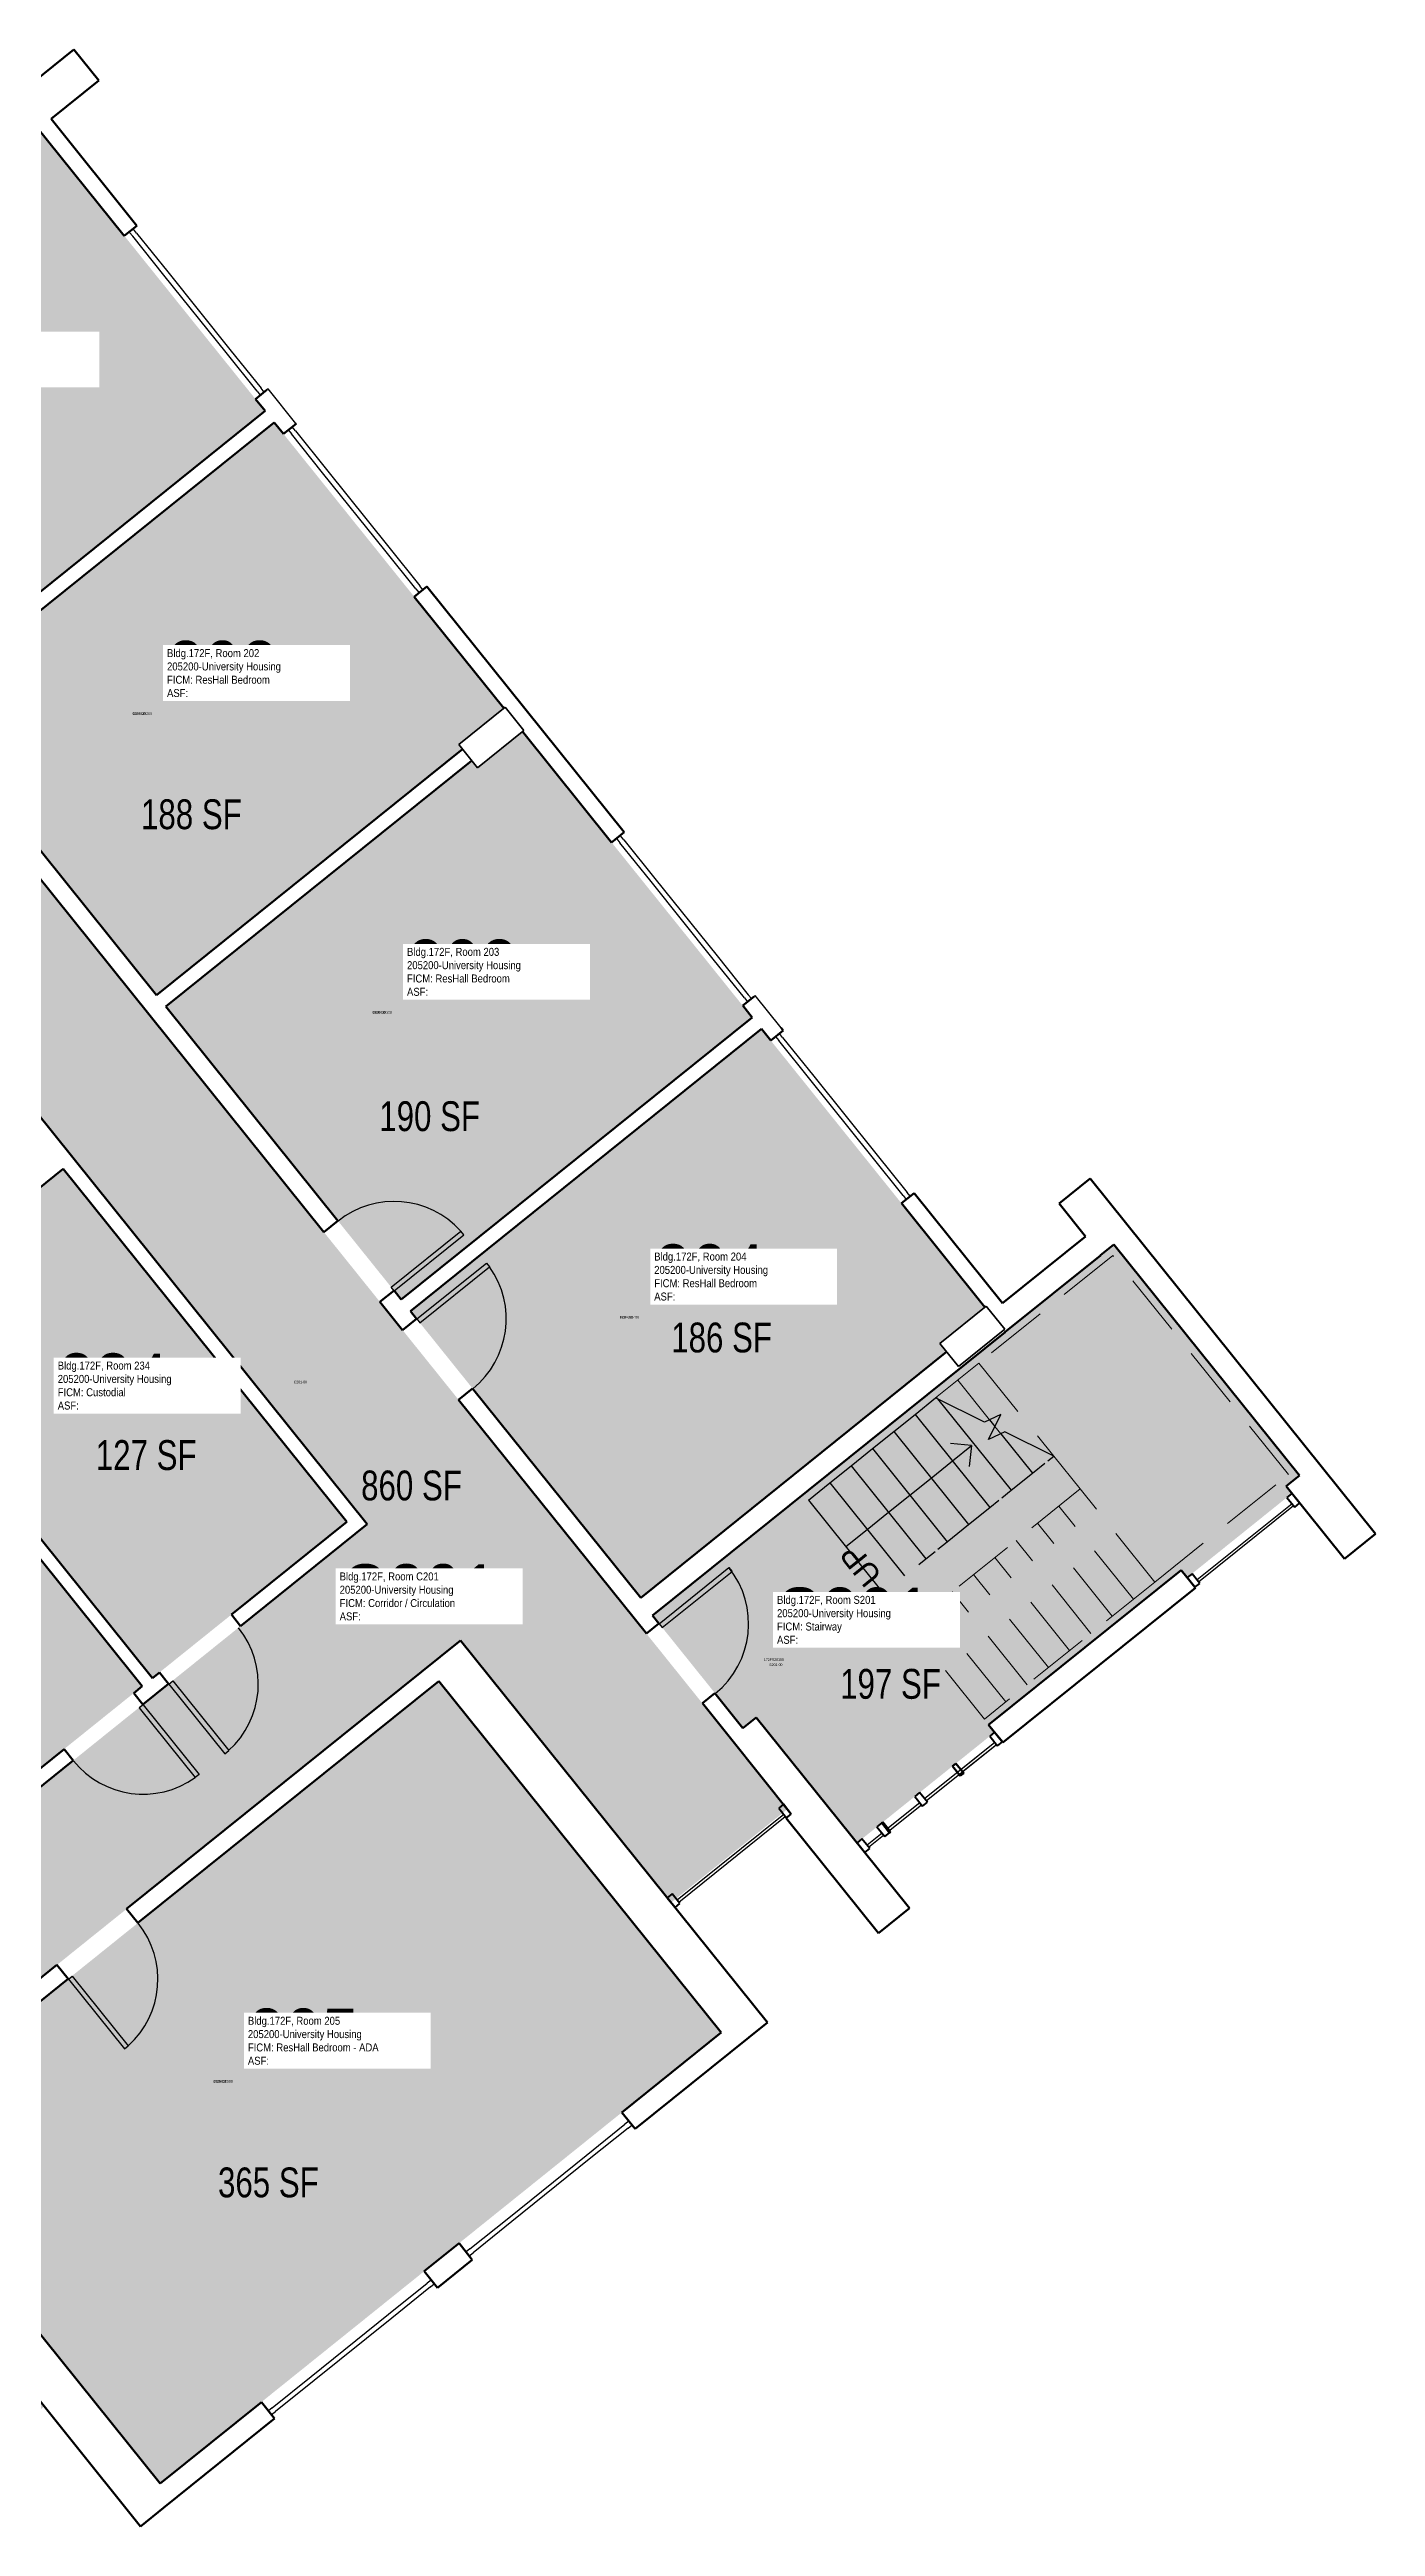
# Model space of a CAD drawing. Header units: inches. Extents: x 69234257 to 69236626, y 27656183 to 27658523.
# Drawn here: x 69236093 to 69236626, y 27656343 to 27657339 of the extents above; entities that cross this region are included whole.
import ezdxf
from ezdxf.enums import TextEntityAlignment as Align

# ---------------------------------------------------------------- set-up
doc = ezdxf.new("R2010")
doc.units = ezdxf.units.IN
doc.header["$LTSCALE"] = 100
doc.header["$MEASUREMENT"] = 0
doc.linetypes.add('DASHED2', pattern=[0.375, 0.25, -0.125])
for name, color, linetype in [('A-COLS', 5, 'CONTINUOUS'), ('A-DOOR', 2, 'CONTINUOUS'), ('A-FLOR', 3, 'CONTINUOUS'), ('A-GLAZ', 1, 'CONTINUOUS'), ('A-IDEN-RNUM', 7, 'CONTINUOUS'), ('A-IDEN-SNUM', 4, 'CONTINUOUS'), ('A-IDEN-VNUM', 4, 'CONTINUOUS'), ('A-WALL', 5, 'CONTINUOUS'), ('AREA-TEXT', 3, 'CONTINUOUS'), ('Rooms-Category-Color', 7, 'CONTINUOUS'), ('Rooms-College-Color', 7, 'CONTINUOUS'), ('Rooms-Department-Color', 7, 'CONTINUOUS'), ('Rooms-Division-Color', 7, 'CONTINUOUS'), ('Rooms-Information', 7, 'CONTINUOUS')]:
    doc.layers.add(name, color=color, linetype=linetype)
doc.styles.add('Arial', font='arial.ttf')
doc.styles.add('CP_AREA', font='arial.ttf', dxfattribs={"height": 15})
doc.styles.add('CP_ROOMSNUMBER', font='arial.ttf', dxfattribs={"height": 1})
doc.styles.add('CP_ROOMVNUMBER', font='arial.ttf', dxfattribs={"width": 0.85, "height": 0.075})

msp = doc.modelspace()

# ---------------------------------------------------------------- hatches: boundary and pattern name
at = {"layer": 'Rooms-Category-Color', "true_color": 0x728ef3}
for points in [[(69236067.06, 27657296.86), (69235943.99, 27657197.98), (69235972.88, 27657162.03), (69235974.76, 27657159.69), (69236038.33, 27657080.56), (69236179.58, 27657194.05), (69236087.15, 27657309.08), (69236068.98, 27657294.48)], [(69236135.96, 27656959.05), (69236259.04, 27657057.93), (69236257.51, 27657059.83), (69236275.68, 27657074.44), (69236183.26, 27657189.47), (69236042.01, 27657075.98)], [(69236375.62, 27656950.05), (69236283.2, 27657065.08), (69236265.03, 27657050.48), (69236262.72, 27657053.35), (69236139.64, 27656954.47), (69236234.38, 27656836.56)], [(69236330.76, 27656716.61), (69236453.83, 27656815.49), (69236451.05, 27656818.95), (69236469.22, 27656833.55), (69236379.3, 27656945.47), (69236238.06, 27656831.98)], [(69236058.78, 27656623.64), (69236130.21, 27656681.03), (69236016.11, 27656823.03), (69235944.68, 27656765.65)], [(69236249.58, 27656683.13), (69236023.75, 27656501.69), (69236137.35, 27656360.3), (69236363.18, 27656541.74)]]:
    msp.add_hatch(color=171, dxfattribs=at).paths.add_polyline_path(points)
at = {"layer": 'Rooms-Category-Color', "true_color": 0xadadad}
for points in [[(69236043.95, 27656353.72), (69236090.67, 27656391.26), (69236005.96, 27656496.7), (69236017.41, 27656505.89), (69236246.84, 27656690.23), (69236258.29, 27656699.43), (69236343, 27656594), (69236387.68, 27656629.9), (69236389.77, 27656631.58), (69236372.31, 27656653.31), (69236366.84, 27656660.13), (69236327.77, 27656708.76), (69236325.1, 27656712.07), (69236325.07, 27656712.12), (69236230.57, 27656829.73), (69236132.15, 27656952.22), (69236034.52, 27657073.73), (69235969.07, 27657155.2), (69235922.29, 27657117.62), (69235925.68, 27657113.4), (69235968.17, 27657060.52), (69235970.15, 27657058.06), (69236102.97, 27656892.74), (69236220.71, 27656746.21), (69236135.93, 27656678.09), (69236053.5, 27656611.86), (69235968.43, 27656543.51), (69235893.63, 27656636.6), (69235850.69, 27656690.04), (69235716.93, 27656856.53), (69235697.36, 27656880.89), (69235657.64, 27656930.31), (69235657.29, 27656930.75), (69235655.65, 27656932.8), (69235641.2, 27656950.77), (69235635.21, 27656958.23), (69235633.18, 27656960.76), (69235511.94, 27657111.65), (69235511.9, 27657111.7), (69235510.26, 27657113.75), (69235502.23, 27657123.75), (69235485.01, 27657145.17), (69235482.74, 27657148), (69235482.7, 27657148.05), (69235430.75, 27657212.7), (69235421.08, 27657224.74), (69235410.36, 27657216.12), (69235383.34, 27657194.41), (69235374.31, 27657187.16), (69235379.16, 27657181.11), (69235447.83, 27657095.66), (69235492.73, 27657039.77), (69235590.36, 27656918.26), (69235673.74, 27656814.48), (69235786.83, 27656673.73), (69235869.39, 27656570.97), (69235982.96, 27656429.63), (69236021.53, 27656381.63)], [(69236134.3, 27656684.32), (69236212.45, 27656747.11), (69236098.35, 27656889.11), (69236020.2, 27656826.32)], [(69236371.9, 27656664.2), (69236377.26, 27656668.51), (69236382.74, 27656661.69), (69236417.81, 27656618.04), (69236473.16, 27656662.51), (69236470.74, 27656665.53), (69236548.2, 27656727.77), (69236550.63, 27656724.75), (69236592.77, 27656758.61), (69236590.43, 27656761.53), (69236595.79, 27656765.84), (69236521.17, 27656858.7), (69236479.86, 27656825.51), (69236479.86, 27656825.5), (69236459.15, 27656808.87), (69236336.13, 27656710.02), (69236335.5, 27656709.51)]]:
    msp.add_hatch(color=253, dxfattribs=at).paths.add_polyline_path(points)
at = {"layer": 'Rooms-College-Color', "true_color": 0xadadad}
for points in [[(69236067.06, 27657296.86), (69235943.99, 27657197.98), (69235972.88, 27657162.03), (69235974.76, 27657159.69), (69236038.33, 27657080.56), (69236179.58, 27657194.05), (69236087.15, 27657309.08), (69236068.98, 27657294.48)], [(69236043.95, 27656353.72), (69236090.67, 27656391.26), (69236005.96, 27656496.7), (69236017.41, 27656505.89), (69236246.84, 27656690.23), (69236258.29, 27656699.43), (69236343, 27656594), (69236387.68, 27656629.9), (69236389.77, 27656631.58), (69236372.31, 27656653.31), (69236366.84, 27656660.13), (69236327.77, 27656708.76), (69236325.1, 27656712.07), (69236325.07, 27656712.12), (69236230.57, 27656829.73), (69236132.15, 27656952.22), (69236034.52, 27657073.73), (69235969.07, 27657155.2), (69235922.29, 27657117.62), (69235925.68, 27657113.4), (69235968.17, 27657060.52), (69235970.15, 27657058.06), (69236102.97, 27656892.74), (69236220.71, 27656746.21), (69236135.93, 27656678.09), (69236053.5, 27656611.86), (69235968.43, 27656543.51), (69235893.63, 27656636.6), (69235850.69, 27656690.04), (69235716.93, 27656856.53), (69235697.36, 27656880.89), (69235657.64, 27656930.31), (69235657.29, 27656930.75), (69235655.65, 27656932.8), (69235641.2, 27656950.77), (69235635.21, 27656958.23), (69235633.18, 27656960.76), (69235511.94, 27657111.65), (69235511.9, 27657111.7), (69235510.26, 27657113.75), (69235502.23, 27657123.75), (69235485.01, 27657145.17), (69235482.74, 27657148), (69235482.7, 27657148.05), (69235430.75, 27657212.7), (69235421.08, 27657224.74), (69235410.36, 27657216.12), (69235383.34, 27657194.41), (69235374.31, 27657187.16), (69235379.16, 27657181.11), (69235447.83, 27657095.66), (69235492.73, 27657039.77), (69235590.36, 27656918.26), (69235673.74, 27656814.48), (69235786.83, 27656673.73), (69235869.39, 27656570.97), (69235982.96, 27656429.63), (69236021.53, 27656381.63)], [(69236135.96, 27656959.05), (69236259.04, 27657057.93), (69236257.51, 27657059.83), (69236275.68, 27657074.44), (69236183.26, 27657189.47), (69236042.01, 27657075.98)], [(69236375.62, 27656950.05), (69236283.2, 27657065.08), (69236265.03, 27657050.48), (69236262.72, 27657053.35), (69236139.64, 27656954.47), (69236234.38, 27656836.56)], [(69236330.76, 27656716.61), (69236453.83, 27656815.49), (69236451.05, 27656818.95), (69236469.22, 27656833.55), (69236379.3, 27656945.47), (69236238.06, 27656831.98)], [(69236134.3, 27656684.32), (69236212.45, 27656747.11), (69236098.35, 27656889.11), (69236020.2, 27656826.32)], [(69236371.9, 27656664.2), (69236377.26, 27656668.51), (69236382.74, 27656661.69), (69236417.81, 27656618.04), (69236473.16, 27656662.51), (69236470.74, 27656665.53), (69236548.2, 27656727.77), (69236550.63, 27656724.75), (69236592.77, 27656758.61), (69236590.43, 27656761.53), (69236595.79, 27656765.84), (69236521.17, 27656858.7), (69236479.86, 27656825.51), (69236479.86, 27656825.5), (69236459.15, 27656808.87), (69236336.13, 27656710.02), (69236335.5, 27656709.51)], [(69236058.78, 27656623.64), (69236130.21, 27656681.03), (69236016.11, 27656823.03), (69235944.68, 27656765.65)], [(69236249.58, 27656683.13), (69236023.75, 27656501.69), (69236137.35, 27656360.3), (69236363.18, 27656541.74)]]:
    msp.add_hatch(color=253, dxfattribs=at).paths.add_polyline_path(points)
at = {"layer": 'Rooms-Department-Color', "true_color": 0x604aed}
for points in [[(69236067.06, 27657296.86), (69235943.99, 27657197.98), (69235972.88, 27657162.03), (69235974.76, 27657159.69), (69236038.33, 27657080.56), (69236179.58, 27657194.05), (69236087.15, 27657309.08), (69236068.98, 27657294.48)], [(69236135.96, 27656959.05), (69236259.04, 27657057.93), (69236257.51, 27657059.83), (69236275.68, 27657074.44), (69236183.26, 27657189.47), (69236042.01, 27657075.98)], [(69236375.62, 27656950.05), (69236283.2, 27657065.08), (69236265.03, 27657050.48), (69236262.72, 27657053.35), (69236139.64, 27656954.47), (69236234.38, 27656836.56)], [(69236330.76, 27656716.61), (69236453.83, 27656815.49), (69236451.05, 27656818.95), (69236469.22, 27656833.55), (69236379.3, 27656945.47), (69236238.06, 27656831.98)], [(69236058.78, 27656623.64), (69236130.21, 27656681.03), (69236016.11, 27656823.03), (69235944.68, 27656765.65)], [(69236249.58, 27656683.13), (69236023.75, 27656501.69), (69236137.35, 27656360.3), (69236363.18, 27656541.74)]]:
    msp.add_hatch(color=173, dxfattribs=at).paths.add_polyline_path(points)
at = {"layer": 'Rooms-Department-Color', "true_color": 0xacacac}
for points in [[(69236043.95, 27656353.72), (69236090.67, 27656391.26), (69236005.96, 27656496.7), (69236017.41, 27656505.89), (69236246.84, 27656690.23), (69236258.29, 27656699.43), (69236343, 27656594), (69236387.68, 27656629.9), (69236389.77, 27656631.58), (69236372.31, 27656653.31), (69236366.84, 27656660.13), (69236327.77, 27656708.76), (69236325.1, 27656712.07), (69236325.07, 27656712.12), (69236230.57, 27656829.73), (69236132.15, 27656952.22), (69236034.52, 27657073.73), (69235969.07, 27657155.2), (69235922.29, 27657117.62), (69235925.68, 27657113.4), (69235968.17, 27657060.52), (69235970.15, 27657058.06), (69236102.97, 27656892.74), (69236220.71, 27656746.21), (69236135.93, 27656678.09), (69236053.5, 27656611.86), (69235968.43, 27656543.51), (69235893.63, 27656636.6), (69235850.69, 27656690.04), (69235716.93, 27656856.53), (69235697.36, 27656880.89), (69235657.64, 27656930.31), (69235657.29, 27656930.75), (69235655.65, 27656932.8), (69235641.2, 27656950.77), (69235635.21, 27656958.23), (69235633.18, 27656960.76), (69235511.94, 27657111.65), (69235511.9, 27657111.7), (69235510.26, 27657113.75), (69235502.23, 27657123.75), (69235485.01, 27657145.17), (69235482.74, 27657148), (69235482.7, 27657148.05), (69235430.75, 27657212.7), (69235421.08, 27657224.74), (69235410.36, 27657216.12), (69235383.34, 27657194.41), (69235374.31, 27657187.16), (69235379.16, 27657181.11), (69235447.83, 27657095.66), (69235492.73, 27657039.77), (69235590.36, 27656918.26), (69235673.74, 27656814.48), (69235786.83, 27656673.73), (69235869.39, 27656570.97), (69235982.96, 27656429.63), (69236021.53, 27656381.63)], [(69236134.3, 27656684.32), (69236212.45, 27656747.11), (69236098.35, 27656889.11), (69236020.2, 27656826.32)], [(69236371.9, 27656664.2), (69236377.26, 27656668.51), (69236382.74, 27656661.69), (69236417.81, 27656618.04), (69236473.16, 27656662.51), (69236470.74, 27656665.53), (69236548.2, 27656727.77), (69236550.63, 27656724.75), (69236592.77, 27656758.61), (69236590.43, 27656761.53), (69236595.79, 27656765.84), (69236521.17, 27656858.7), (69236479.86, 27656825.51), (69236479.86, 27656825.5), (69236459.15, 27656808.87), (69236336.13, 27656710.02), (69236335.5, 27656709.51)]]:
    msp.add_hatch(color=253, dxfattribs=at).paths.add_polyline_path(points)
at = {"layer": 'Rooms-Division-Color', "true_color": 0x604aed}
for points in [[(69236067.06, 27657296.86), (69235943.99, 27657197.98), (69235972.88, 27657162.03), (69235974.76, 27657159.69), (69236038.33, 27657080.56), (69236179.58, 27657194.05), (69236087.15, 27657309.08), (69236068.98, 27657294.48)], [(69236135.96, 27656959.05), (69236259.04, 27657057.93), (69236257.51, 27657059.83), (69236275.68, 27657074.44), (69236183.26, 27657189.47), (69236042.01, 27657075.98)], [(69236375.62, 27656950.05), (69236283.2, 27657065.08), (69236265.03, 27657050.48), (69236262.72, 27657053.35), (69236139.64, 27656954.47), (69236234.38, 27656836.56)], [(69236330.76, 27656716.61), (69236453.83, 27656815.49), (69236451.05, 27656818.95), (69236469.22, 27656833.55), (69236379.3, 27656945.47), (69236238.06, 27656831.98)], [(69236058.78, 27656623.64), (69236130.21, 27656681.03), (69236016.11, 27656823.03), (69235944.68, 27656765.65)], [(69236249.58, 27656683.13), (69236023.75, 27656501.69), (69236137.35, 27656360.3), (69236363.18, 27656541.74)]]:
    msp.add_hatch(color=173, dxfattribs=at).paths.add_polyline_path(points)
at = {"layer": 'Rooms-Division-Color', "true_color": 0xadadad}
for points in [[(69236043.95, 27656353.72), (69236090.67, 27656391.26), (69236005.96, 27656496.7), (69236017.41, 27656505.89), (69236246.84, 27656690.23), (69236258.29, 27656699.43), (69236343, 27656594), (69236387.68, 27656629.9), (69236389.77, 27656631.58), (69236372.31, 27656653.31), (69236366.84, 27656660.13), (69236327.77, 27656708.76), (69236325.1, 27656712.07), (69236325.07, 27656712.12), (69236230.57, 27656829.73), (69236132.15, 27656952.22), (69236034.52, 27657073.73), (69235969.07, 27657155.2), (69235922.29, 27657117.62), (69235925.68, 27657113.4), (69235968.17, 27657060.52), (69235970.15, 27657058.06), (69236102.97, 27656892.74), (69236220.71, 27656746.21), (69236135.93, 27656678.09), (69236053.5, 27656611.86), (69235968.43, 27656543.51), (69235893.63, 27656636.6), (69235850.69, 27656690.04), (69235716.93, 27656856.53), (69235697.36, 27656880.89), (69235657.64, 27656930.31), (69235657.29, 27656930.75), (69235655.65, 27656932.8), (69235641.2, 27656950.77), (69235635.21, 27656958.23), (69235633.18, 27656960.76), (69235511.94, 27657111.65), (69235511.9, 27657111.7), (69235510.26, 27657113.75), (69235502.23, 27657123.75), (69235485.01, 27657145.17), (69235482.74, 27657148), (69235482.7, 27657148.05), (69235430.75, 27657212.7), (69235421.08, 27657224.74), (69235410.36, 27657216.12), (69235383.34, 27657194.41), (69235374.31, 27657187.16), (69235379.16, 27657181.11), (69235447.83, 27657095.66), (69235492.73, 27657039.77), (69235590.36, 27656918.26), (69235673.74, 27656814.48), (69235786.83, 27656673.73), (69235869.39, 27656570.97), (69235982.96, 27656429.63), (69236021.53, 27656381.63)], [(69236134.3, 27656684.32), (69236212.45, 27656747.11), (69236098.35, 27656889.11), (69236020.2, 27656826.32)], [(69236371.9, 27656664.2), (69236377.26, 27656668.51), (69236382.74, 27656661.69), (69236417.81, 27656618.04), (69236473.16, 27656662.51), (69236470.74, 27656665.53), (69236548.2, 27656727.77), (69236550.63, 27656724.75), (69236592.77, 27656758.61), (69236590.43, 27656761.53), (69236595.79, 27656765.84), (69236521.17, 27656858.7), (69236479.86, 27656825.51), (69236479.86, 27656825.5), (69236459.15, 27656808.87), (69236336.13, 27656710.02), (69236335.5, 27656709.51)]]:
    msp.add_hatch(color=253, dxfattribs=at).paths.add_polyline_path(points)

# ---------------------------------------------------------------- linework, layer by layer
at = {"layer": 'A-COLS', "lineweight": 35}
for p, q in [((69236257.51, 27657059.83), (69236276.22, 27657074.87)), ((69236276.22, 27657074.87), (69236283.73, 27657065.51)), ((69236283.73, 27657065.51), (69236265.03, 27657050.48)), ((69236265.03, 27657050.48), (69236257.51, 27657059.83)), ((69236451.05, 27656818.95), (69236469.76, 27656833.99)), ((69236477.27, 27656824.63), (69236458.56, 27656809.6)), ((69236469.76, 27656833.99), (69236477.27, 27656824.63)), ((69236458.56, 27656809.6), (69236451.05, 27656818.95))]:
    msp.add_line(p, q, dxfattribs=at)
at = {"layer": 'A-DOOR'}
for p, q in [((69236230.31, 27656841.63), (69236258.33, 27656864.14)), ((69236231.56, 27656840.07), (69236259.58, 27656862.58)), ((69236259.58, 27656862.58), (69236258.33, 27656864.14)), ((69236240.64, 27656828.77), (69236268.66, 27656851.28)), ((69236241.89, 27656827.21), (69236269.92, 27656849.72)), ((69236268.66, 27656851.28), (69236269.92, 27656849.72)), ((69236231.56, 27656840.07), (69236230.31, 27656841.63)), ((69236240.64, 27656828.77), (69236241.89, 27656827.21)), ((69236338.17, 27656706.19), (69236366.23, 27656728.74)), ((69236339.42, 27656704.63), (69236367.48, 27656727.18)), ((69236366.23, 27656728.74), (69236367.48, 27656727.18)), ((69236338.17, 27656706.19), (69236339.42, 27656704.63)), ((69236140.88, 27656681.91), (69236142.44, 27656683.16)), ((69236140.88, 27656681.91), (69236163.4, 27656653.89)), ((69236142.44, 27656683.16), (69236164.96, 27656655.14)), ((69236130.55, 27656673.61), (69236128.99, 27656672.36)), ((69236128.99, 27656672.36), (69236151.51, 27656644.34)), ((69236130.55, 27656673.61), (69236153.07, 27656645.59)), ((69236153.07, 27656645.59), (69236151.51, 27656644.34)), ((69236163.4, 27656653.89), (69236164.96, 27656655.14)), ((69236100.47, 27656563.17), (69236102.03, 27656564.42)), ((69236100.47, 27656563.17), (69236122.98, 27656535.15)), ((69236102.03, 27656564.42), (69236124.54, 27656536.4)), ((69236122.98, 27656535.15), (69236124.54, 27656536.4))]:
    msp.add_line(p, q, dxfattribs=at)
at = {"layer": 'A-DOOR', "lineweight": 25}
for centre, start, end in [((69236231.56, 27656840.07), 41.96536, 128.78062), ((69236240.64, 27656828.77), 308.78062, 35.59588), ((69236338.17, 27656706.19), 308.78062, 38.78062), ((69236140.88, 27656681.91), 311.96536, 38.78062), ((69236130.55, 27656673.61), 218.78062, 305.59588), ((69236100.47, 27656563.17), 311.96536, 38.78062)]:
    msp.add_arc(centre, 36, start, end, dxfattribs=at)
at = {"layer": 'A-FLOR', "linetype": 'DASHED2', "lineweight": 5}
for p, q in [((69236520.65, 27656854.27), (69236466.86, 27656811.05)), ((69236591.42, 27656766.18), (69236520.65, 27656854.27)), ((69236449.41, 27656797.03), (69236466.86, 27656811.05)), ((69236466.86, 27656811.05), (69236496.92, 27656773.63)), ((69236449.71, 27656797.27), (69236450.22, 27656796.63)), ((69236458.28, 27656804.16), (69236471.08, 27656788.24)), ((69236473.26, 27656785.52), (69236475.61, 27656782.6)), ((69236496.92, 27656773.63), (69236507.57, 27656760.38)), ((69236537.63, 27656722.96), (69236591.42, 27656766.18)), ((69236507.57, 27656760.38), (69236438.97, 27656705.26)), ((69236537.63, 27656722.96), (69236507.57, 27656760.38)), ((69236520.48, 27656709.18), (69236490.42, 27656746.6)), ((69236529.06, 27656716.07), (69236498.99, 27656753.49)), ((69236511.91, 27656702.29), (69236481.84, 27656739.71)), ((69236494.76, 27656688.51), (69236464.69, 27656725.93)), ((69236503.33, 27656695.4), (69236473.27, 27656732.82)), ((69236486.18, 27656681.62), (69236456.12, 27656719.04)), ((69236537.63, 27656722.96), (69236469.03, 27656667.85)), ((69236469.03, 27656667.85), (69236438.97, 27656705.26)), ((69236477.61, 27656674.74), (69236447.54, 27656712.15))]:
    msp.add_line(p, q, dxfattribs=at)
at = {"layer": 'A-FLOR'}
for p, q in [((69236441.13, 27656790.38), (69236449.41, 27656797.03)), ((69236469.13, 27656787.32), (69236449.41, 27656797.03)), ((69236450.22, 27656796.63), (69236479.77, 27656759.85)), ((69236432.56, 27656783.49), (69236441.13, 27656790.38)), ((69236441.13, 27656790.38), (69236471.2, 27656752.96)), ((69236475.65, 27656790.38), (69236469.13, 27656787.32)), ((69236470.68, 27656780.29), (69236475.65, 27656790.38)), ((69236471.08, 27656788.24), (69236473.26, 27656785.52)), ((69236415.41, 27656769.71), (69236423.98, 27656776.6)), ((69236423.98, 27656776.6), (69236432.56, 27656783.49)), ((69236423.98, 27656776.6), (69236454.05, 27656739.18)), ((69236432.56, 27656783.49), (69236462.62, 27656746.07)), ((69236463.81, 27656777.82), (69236455.38, 27656778.74)), ((69236456.16, 27656771.67), (69236463.81, 27656777.82)), ((69236463.81, 27656777.82), (69236462.89, 27656769.38)), ((69236477.2, 27656783.34), (69236470.68, 27656780.29)), ((69236475.61, 27656782.6), (69236488.35, 27656766.74)), ((69236496.92, 27656773.63), (69236477.2, 27656783.34)), ((69236406.83, 27656762.82), (69236415.41, 27656769.71)), ((69236415.41, 27656769.71), (69236445.47, 27656732.29)), ((69236447.59, 27656764.78), (69236456.16, 27656771.67)), ((69236479.77, 27656759.85), (69236488.35, 27656766.74)), ((69236488.35, 27656766.74), (69236493.41, 27656770.81)), ((69236494.58, 27656771.75), (69236496.92, 27656773.63)), ((69236398.26, 27656755.93), (69236406.83, 27656762.82)), ((69236398.26, 27656755.93), (69236428.32, 27656718.52)), ((69236406.83, 27656762.82), (69236436.9, 27656725.4)), ((69236430.44, 27656751), (69236439.01, 27656757.89)), ((69236439.01, 27656757.89), (69236447.59, 27656764.78)), ((69236471.2, 27656752.96), (69236474.9, 27656755.94)), ((69236476.07, 27656756.88), (69236479.77, 27656759.85)), ((69236421.86, 27656744.11), (69236430.44, 27656751)), ((69236454.05, 27656739.18), (69236462.62, 27656746.07)), ((69236462.62, 27656746.07), (69236471.2, 27656752.96)), ((69236413.29, 27656737.22), (69236421.86, 27656744.11)), ((69236445.47, 27656732.29), (69236449.17, 27656735.27)), ((69236450.34, 27656736.21), (69236454.05, 27656739.18)), ((69236442.66, 27656730.03), (69236445.47, 27656732.29))]:
    msp.add_line(p, q, dxfattribs=at)
at = {"layer": 'A-GLAZ'}
for p, q in [((69236125.08, 27657265.87), (69236126.33, 27657264.31)), ((69236138.86, 27657248.72), (69236126.33, 27657264.31)), ((69236127.89, 27657265.56), (69236126.64, 27657267.12)), ((69236127.89, 27657265.56), (69236140.42, 27657249.97)), ((69236163.91, 27657217.54), (69236138.86, 27657248.72)), ((69236140.42, 27657249.97), (69236165.47, 27657218.79)), ((69236176.44, 27657201.95), (69236163.91, 27657217.54)), ((69236165.47, 27657218.79), (69236178, 27657203.2)), ((69236176.44, 27657201.95), (69236177.69, 27657200.39)), ((69236179.25, 27657201.64), (69236178, 27657203.2)), ((69236188.97, 27657186.36), (69236190.22, 27657184.8)), ((69236202.74, 27657169.21), (69236190.22, 27657184.8)), ((69236191.78, 27657186.05), (69236190.52, 27657187.61)), ((69236191.78, 27657186.05), (69236204.3, 27657170.46)), ((69236227.8, 27657138.02), (69236202.74, 27657169.21)), ((69236204.3, 27657170.46), (69236229.36, 27657139.28)), ((69236240.33, 27657122.43), (69236227.8, 27657138.02)), ((69236229.36, 27657139.28), (69236241.88, 27657123.69)), ((69236243.14, 27657122.13), (69236241.88, 27657123.69)), ((69236240.33, 27657122.43), (69236241.58, 27657120.87)), ((69236321.12, 27657021.87), (69236322.38, 27657020.31)), ((69236334.9, 27657004.72), (69236322.38, 27657020.31)), ((69236323.94, 27657021.56), (69236322.68, 27657023.12)), ((69236323.94, 27657021.56), (69236336.46, 27657005.97)), ((69236359.96, 27656973.54), (69236334.9, 27657004.72)), ((69236336.46, 27657005.97), (69236361.52, 27656974.79)), ((69236361.52, 27656974.79), (69236374.04, 27656959.2)), ((69236372.48, 27656957.95), (69236359.96, 27656973.54)), ((69236372.48, 27656957.95), (69236373.74, 27656956.39)), ((69236375.29, 27656957.64), (69236374.04, 27656959.2)), ((69236385.01, 27656942.36), (69236386.26, 27656940.8)), ((69236398.79, 27656925.21), (69236386.26, 27656940.8)), ((69236387.82, 27656942.05), (69236386.57, 27656943.61)), ((69236387.82, 27656942.05), (69236400.35, 27656926.46)), ((69236423.84, 27656894.02), (69236398.79, 27656925.21)), ((69236400.35, 27656926.46), (69236425.4, 27656895.28)), ((69236425.4, 27656895.28), (69236437.93, 27656879.69)), ((69236436.37, 27656878.43), (69236423.84, 27656894.02)), ((69236436.37, 27656878.43), (69236437.62, 27656876.87)), ((69236439.18, 27656878.13), (69236437.93, 27656879.69)), ((69236592.81, 27656754.47), (69236554.61, 27656723.78)), ((69236555.24, 27656723), (69236593.44, 27656753.69)), ((69236593.44, 27656753.69), (69236592.81, 27656754.47)), ((69236554.61, 27656723.78), (69236555.24, 27656723)), ((69236473.25, 27656658.41), (69236444.99, 27656635.7)), ((69236445.62, 27656634.92), (69236473.88, 27656657.63)), ((69236473.25, 27656658.41), (69236459.61, 27656647.44)), ((69236460.23, 27656646.67), (69236473.88, 27656657.63)), ((69236473.88, 27656657.63), (69236473.25, 27656658.41)), ((69236473.88, 27656657.63), (69236473.25, 27656658.41)), ((69236459.61, 27656647.44), (69236460.23, 27656646.67)), ((69236444.99, 27656635.7), (69236445.62, 27656634.92)), ((69236388.3, 27656629.43), (69236345.42, 27656594.98)), ((69236346.05, 27656594.2), (69236388.92, 27656628.65)), ((69236388.92, 27656628.65), (69236388.3, 27656629.43)), ((69236443.04, 27656634.14), (69236429.79, 27656623.49)), ((69236430.42, 27656622.71), (69236443.67, 27656633.36)), ((69236443.67, 27656633.36), (69236443.04, 27656634.14)), ((69236427.84, 27656621.92), (69236421.8, 27656617.07)), ((69236421.8, 27656617.07), (69236422.43, 27656616.29)), ((69236421.8, 27656617.07), (69236422.43, 27656616.29)), ((69236422.43, 27656616.29), (69236428.47, 27656621.14)), ((69236428.47, 27656621.14), (69236427.84, 27656621.92)), ((69236345.42, 27656594.98), (69236346.05, 27656594.2)), ((69236325.95, 27656506.06), (69236324.39, 27656504.8)), ((69236308.8, 27656492.28), (69236324.39, 27656504.8)), ((69236325.64, 27656503.25), (69236310.05, 27656490.72)), ((69236325.64, 27656503.25), (69236327.2, 27656504.5)), ((69236277.62, 27656467.22), (69236308.8, 27656492.28)), ((69236310.05, 27656490.72), (69236278.87, 27656465.66)), ((69236262.03, 27656454.7), (69236277.62, 27656467.22)), ((69236278.87, 27656465.66), (69236263.28, 27656453.14)), ((69236262.03, 27656454.7), (69236260.47, 27656453.44)), ((69236261.72, 27656451.89), (69236263.28, 27656453.14)), ((69236229.29, 27656428.39), (69236244.88, 27656440.92)), ((69236246.13, 27656439.36), (69236230.54, 27656426.83)), ((69236246.44, 27656442.17), (69236244.88, 27656440.92)), ((69236246.13, 27656439.36), (69236247.69, 27656440.61)), ((69236198.1, 27656403.34), (69236229.29, 27656428.39)), ((69236230.54, 27656426.83), (69236199.36, 27656401.78)), ((69236182.51, 27656390.81), (69236198.1, 27656403.34)), ((69236199.36, 27656401.78), (69236183.76, 27656389.25)), ((69236182.51, 27656390.81), (69236180.95, 27656389.56)), ((69236182.21, 27656388), (69236183.76, 27656389.25))]:
    msp.add_line(p, q, dxfattribs=at)
at = {"layer": 'A-GLAZ', "lineweight": 40}
for p, q in [((69236592.73, 27656758.57), (69236590.78, 27656757)), ((69236590.78, 27656757), (69236593.91, 27656753.11)), ((69236595.86, 27656754.67), (69236592.73, 27656758.57)), ((69236593.91, 27656753.11), (69236595.86, 27656754.67)), ((69236473.16, 27656662.51), (69236471.21, 27656660.94)), ((69236473.16, 27656662.51), (69236471.21, 27656660.94)), ((69236471.21, 27656660.94), (69236474.35, 27656657.04)), ((69236471.21, 27656660.94), (69236474.35, 27656657.04)), ((69236476.29, 27656658.61), (69236473.16, 27656662.51)), ((69236474.35, 27656657.04), (69236476.29, 27656658.61)), ((69236474.35, 27656657.04), (69236476.29, 27656658.61)), ((69236343.38, 27656597.51), (69236341.44, 27656595.95)), ((69236341.44, 27656595.95), (69236344.57, 27656592.05)), ((69236346.52, 27656593.62), (69236343.38, 27656597.51)), ((69236344.57, 27656592.05), (69236346.52, 27656593.62))]:
    msp.add_line(p, q, dxfattribs=at)
at = {"layer": 'A-GLAZ', "lineweight": 40, "extrusion": (0, 0, -1)}
for p, q in [((69236552.58, 27656726.31), (69236550.63, 27656724.75)), ((69236555.71, 27656722.42), (69236552.58, 27656726.31)), ((69236550.63, 27656724.75), (69236553.76, 27656720.85)), ((69236553.76, 27656720.85), (69236555.71, 27656722.42)), ((69236442.96, 27656638.23), (69236441.01, 27656636.67)), ((69236441.01, 27656636.67), (69236444.14, 27656632.77)), ((69236446.09, 27656634.34), (69236442.96, 27656638.23)), ((69236388.21, 27656633.53), (69236386.26, 27656631.96)), ((69236386.26, 27656631.96), (69236389.39, 27656628.07)), ((69236391.34, 27656629.63), (69236388.21, 27656633.53)), ((69236389.39, 27656628.07), (69236391.34, 27656629.63)), ((69236427.75, 27656626.02), (69236425.81, 27656624.46)), ((69236430.89, 27656622.12), (69236427.75, 27656626.02)), ((69236444.14, 27656632.77), (69236446.09, 27656634.34)), ((69236419.76, 27656619.6), (69236417.81, 27656618.04)), ((69236419.76, 27656619.6), (69236417.81, 27656618.04)), ((69236422.9, 27656615.7), (69236419.76, 27656619.6)), ((69236422.9, 27656615.7), (69236419.76, 27656619.6)), ((69236420.95, 27656614.14), (69236422.9, 27656615.7)), ((69236420.95, 27656614.14), (69236422.9, 27656615.7)), ((69236425.81, 27656624.46), (69236428.94, 27656620.56)), ((69236428.94, 27656620.56), (69236430.89, 27656622.12)), ((69236420.32, 27656614.92), (69236420.95, 27656614.14))]:
    msp.add_line(p, q, dxfattribs=at)
at = {"layer": 'A-WALL', "lineweight": 50}
for p, q in [((69236102.69, 27657339.44), (69236078.42, 27657319.94)), ((69236112.71, 27657326.97), (69236102.69, 27657339.44)), ((69236093.51, 27657311.54), (69236112.71, 27657326.97)), ((69236087.15, 27657309.08), (69236122.97, 27657264.5)), ((69236128.04, 27657268.57), (69236093.51, 27657311.54)), ((69236122.97, 27657264.5), (69236128.04, 27657268.57)), ((69236179.58, 27657194.05), (69236038.33, 27657080.56)), ((69236180.37, 27657202.54), (69236175.74, 27657198.82)), ((69236175.74, 27657198.82), (69236179.58, 27657194.05)), ((69236042.01, 27657075.98), (69236183.26, 27657189.47)), ((69236183.26, 27657189.47), (69236187.02, 27657184.79)), ((69236187.02, 27657184.79), (69236192.08, 27657188.86)), ((69236192.08, 27657188.86), (69236192, 27657188.96)), ((69236244.7, 27657123.38), (69236239.63, 27657119.31)), ((69236239.63, 27657119.31), (69236275.68, 27657074.44)), ((69236324.08, 27657024.57), (69236244.7, 27657123.38)), ((69236283.2, 27657065.08), (69236319.02, 27657020.5)), ((69236220.71, 27656746.21), (69235968.33, 27657060.32)), ((69236259.04, 27657057.93), (69236135.96, 27656959.05)), ((69236135.96, 27656959.05), (69236067.07, 27657044.8)), ((69236139.64, 27656954.47), (69236262.72, 27657053.35)), ((69236061.42, 27657040.26), (69236203.28, 27656863.69)), ((69236319.02, 27657020.5), (69236324.08, 27657024.57)), ((69236208.93, 27656868.23), (69236139.64, 27656954.47)), ((69236376.42, 27656958.54), (69236371.79, 27656954.82)), ((69236371.79, 27656954.82), (69236375.62, 27656950.05)), ((69236375.62, 27656950.05), (69236234.38, 27656836.56)), ((69236238.06, 27656831.98), (69236379.3, 27656945.47)), ((69236379.3, 27656945.47), (69236383.06, 27656940.79)), ((69236383.06, 27656940.79), (69236388.13, 27656944.86)), ((69236388.13, 27656944.86), (69236387.27, 27656945.93)), ((69236020.98, 27656826.95), (69236098.35, 27656889.11)), ((69236098.35, 27656889.11), (69236212.45, 27656747.11)), ((69236511.53, 27656885.27), (69236499.06, 27656875.25)), ((69236626.39, 27656742.32), (69236511.53, 27656885.27)), ((69236440.74, 27656879.38), (69236435.67, 27656875.31)), ((69236435.67, 27656875.31), (69236469.22, 27656833.55)), ((69236476.28, 27656835.14), (69236440.74, 27656879.38)), ((69236499.06, 27656875.25), (69236509.66, 27656861.96)), ((69236203.28, 27656863.69), (69236208.93, 27656868.23)), ((69236509.66, 27656861.96), (69236476.28, 27656835.14)), ((69236515.81, 27656854.4), (69236521.17, 27656858.7)), ((69236521.17, 27656858.7), (69236595.79, 27656765.84)), ((69236477.32, 27656823.47), (69236515.76, 27656854.36)), ((69236231.48, 27656840.17), (69236225.83, 27656835.63)), ((69236225.83, 27656835.63), (69236234.91, 27656824.32)), ((69236234.38, 27656836.56), (69236231.48, 27656840.17)), ((69236134.3, 27656684.32), (69236020.2, 27656826.32)), ((69236234.91, 27656824.32), (69236240.56, 27656828.86)), ((69236240.56, 27656828.86), (69236238.06, 27656831.98)), ((69236016.11, 27656823.03), (69236130.21, 27656681.03)), ((69236330.76, 27656716.61), (69236453.83, 27656815.49)), ((69236335.5, 27656709.51), (69236477.33, 27656823.47)), ((69236263.11, 27656800.8), (69236257.46, 27656796.26)), ((69236257.46, 27656796.26), (69236333.01, 27656702.23)), ((69236330.76, 27656716.61), (69236263.11, 27656800.8)), ((69236595.79, 27656765.84), (69236590.43, 27656761.53)), ((69236590.43, 27656761.53), (69236613.92, 27656732.3)), ((69236212.45, 27656747.11), (69236166.07, 27656709.84)), ((69236169.75, 27656705.26), (69236220.71, 27656746.21)), ((69236613.92, 27656732.3), (69236626.39, 27656742.32)), ((69236548.2, 27656727.77), (69236470.74, 27656665.53)), ((69236553.92, 27656720.66), (69236548.2, 27656727.77)), ((69236476.45, 27656658.41), (69236553.92, 27656720.66)), ((69236166.07, 27656709.84), (69236169.75, 27656705.26)), ((69236333.01, 27656702.23), (69236338.08, 27656706.3)), ((69236338.08, 27656706.3), (69236335.5, 27656709.51)), ((69236258.29, 27656699.43), (69236123.91, 27656591.47)), ((69236381.76, 27656545.76), (69236258.29, 27656699.43)), ((69236137.13, 27656686.59), (69236134.3, 27656684.32)), ((69236140.8, 27656682.01), (69236137.13, 27656686.59)), ((69236130.21, 27656681.03), (69236126.8, 27656678.29)), ((69236126.8, 27656678.29), (69236130.48, 27656673.71)), ((69236128.46, 27656585.82), (69236249.58, 27656683.13)), ((69236130.48, 27656673.71), (69236140.8, 27656682.01)), ((69236249.58, 27656683.13), (69236363.18, 27656541.74)), ((69236360.63, 27656678.23), (69236355.56, 27656674.16)), ((69236371.9, 27656664.2), (69236360.63, 27656678.23)), ((69236355.56, 27656674.16), (69236366.84, 27656660.13)), ((69236377.26, 27656668.51), (69236371.9, 27656664.2)), ((69236420.32, 27656614.92), (69236377.26, 27656668.51)), ((69236470.74, 27656665.53), (69236476.45, 27656658.41)), ((69236098.73, 27656655.74), (69236058.78, 27656623.64)), ((69236102.41, 27656651.16), (69236098.73, 27656655.74)), ((69236366.84, 27656660.13), (69236391.34, 27656629.63)), ((69235968.43, 27656543.51), (69236102.41, 27656651.16)), ((69236457.57, 27656649.98), (69236456.21, 27656648.88)), ((69236456.21, 27656648.88), (69236459.34, 27656644.98)), ((69236460.7, 27656646.08), (69236457.57, 27656649.98)), ((69236459.34, 27656644.98), (69236460.7, 27656646.08)), ((69236389.29, 27656627.99), (69236426.48, 27656581.7)), ((69236428.14, 27656626.33), (69236427.75, 27656626.02)), ((69236427.75, 27656626.02), (69236430.89, 27656622.12)), ((69236431.28, 27656622.44), (69236428.14, 27656626.33)), ((69236430.89, 27656622.12), (69236431.28, 27656622.44)), ((69236438.96, 27656591.72), (69236420.32, 27656614.92)), ((69236123.91, 27656591.47), (69236128.46, 27656585.82)), ((69236426.48, 27656581.7), (69236438.96, 27656591.72)), ((69236095.85, 27656568.92), (69236005.96, 27656496.7)), ((69236100.39, 27656563.27), (69236095.85, 27656568.92)), ((69236023.75, 27656501.69), (69236100.39, 27656563.27)), ((69236328.45, 27656502.94), (69236381.76, 27656545.76)), ((69236363.18, 27656541.74), (69236323.13, 27656509.57)), ((69236323.13, 27656509.57), (69236328.45, 27656502.94)), ((69236005.96, 27656496.7), (69236129.43, 27656343.03)), ((69236137.35, 27656360.3), (69236023.75, 27656501.69)), ((69236257.65, 27656456.95), (69236243.62, 27656445.68)), ((69236262.97, 27656450.33), (69236257.65, 27656456.95)), ((69236248.94, 27656439.05), (69236262.97, 27656450.33)), ((69236243.62, 27656445.68), (69236248.94, 27656439.05)), ((69236178.13, 27656393.07), (69236137.35, 27656360.3)), ((69236138.79, 27656350.55), (69236183.46, 27656386.44)), ((69236183.46, 27656386.44), (69236178.13, 27656393.07)), ((69236129.43, 27656343.03), (69236138.78, 27656350.54))]:
    msp.add_line(p, q, dxfattribs=at)
at = {"layer": 'A-WALL'}
for p, q in [((69236180.81, 27657202.89), (69236180.37, 27657202.54)), ((69236192, 27657188.96), (69236180.81, 27657202.89)), ((69236191.28, 27657188.2), (69236192.09, 27657188.86)), ((69236244.66, 27657123.42), (69236243.86, 27657122.77)), ((69236376.85, 27656958.89), (69236376.42, 27656958.54)), ((69236387.27, 27656945.93), (69236376.85, 27656958.89))]:
    msp.add_line(p, q, dxfattribs=at)

# ---------------------------------------------------------------- texts
at = {"layer": 'A-FLOR', "style": 'Arial'}
msp.add_text('UP', height=9, rotation=128.78062, dxfattribs=at).set_placement((69236428.21, 27656725.65))
at = {"layer": 'A-IDEN-RNUM', "style": 'CP_ROOMSNUMBER'}
for s, p in [('0202-00', (69236126.32, 27657071.79)), ('0203-00', (69236222.88, 27656951.61)), ('0204-00', (69236322.35, 27656829.02)), ('C201-00', (69236191.13, 27656802.91)), ('S201-00', (69236382.49, 27656689.19)), ('0205-00', (69236158.86, 27656521.59))]:
    msp.add_text(s, height=1, dxfattribs=at).set_placement(p)
at = {"layer": 'A-IDEN-SNUM', "style": 'CP_ROOMSNUMBER'}
for s, p in [('172F020200', (69236126.23, 27657071.79)), ('172F020300', (69236222.79, 27656951.61)), ('172F020400', (69236322.26, 27656829.02)), ('172FC20100', (69236223.37, 27656713.84)), ('172FS20100', (69236380.33, 27656691.24)), ('172F020500', (69236158.76, 27656521.59))]:
    msp.add_text(s, height=1, dxfattribs=at).set_placement(p)
at = {"layer": 'A-IDEN-VNUM', "style": 'CP_ROOMVNUMBER', "width": 0.85}
for s, p in [('202', (69236162.44, 27657072.25)), ('203', (69236259, 27656952.07)), ('204', (69236358.47, 27656829.49)), ('234', (69236118.47, 27656785.63)), ('C201', (69236241.55, 27656700.82)), ('S201', (69236416.8, 27656691.39)), ('205', (69236194.98, 27656522.06))]:
    msp.add_text(s, height=22.5, dxfattribs=at).set_placement(p, align=Align.BOTTOM_CENTER)
at = {"layer": 'AREA-TEXT', "style": 'CP_AREA', "width": 0.75}
for s, p in [('188 SF', (69236149.96, 27657037.81)), ('190 SF', (69236245.83, 27656916.35)), ('186 SF', (69236363.3, 27656827.32)), ('127 SF', (69236131.77, 27656780.03)), ('860 SF', (69236238.52, 27656767.79)), ('197 SF', (69236431.27, 27656687.99)), ('365 SF', (69236180.94, 27656487.43))]:
    msp.add_text(s, height=12, dxfattribs=at).set_placement(p, align=Align.TOP_CENTER)

# ---------------------------------------------------------------- next in the draw order: texts
at = {"layer": 'Rooms-Information', "char_height": 3.2143, "width": 72, "attachment_point": 7, "style": 'CP_ROOMVNUMBER', "bg_fill": 3, "box_fill_scale": 1.5, "bg_fill_color": 256, "bg_fill_true_color": 13158600, "bg_fill_transparency": 0}
for s, insert in [('Bldg.172F, Room 201^M^J205200-University Housing^M^JFICM: ResHall Bedroom^M^JASF: ', (69236039.28, 27657205.07)), ('Bldg.172F, Room 202^M^J205200-University Housing^M^JFICM: ResHall Bedroom^M^JASF: ', (69236140.16, 27657078.91)), ('Bldg.172F, Room 203^M^J205200-University Housing^M^JFICM: ResHall Bedroom^M^JASF: ', (69236236.72, 27656958.73)), ('Bldg.172F, Room 204^M^J205200-University Housing^M^JFICM: ResHall Bedroom^M^JASF: ', (69236336.18, 27656836.15)), ('Bldg.172F, Room 234^M^J205200-University Housing^M^JFICM: Custodial^M^JASF: ', (69236096.18, 27656792.29)), ('Bldg.172F, Room C201^M^J205200-University Housing^M^JFICM: Corridor / Circulation^M^JASF: ', (69236209.62, 27656707.48)), ('Bldg.172F, Room S201^M^J205200-University Housing^M^JFICM: Stairway^M^JASF: ', (69236385.6, 27656698.05)), ('Bldg.172F, Room 205^M^J205200-University Housing^M^JFICM: ResHall Bedroom - ADA^M^JASF: ', (69236172.69, 27656528.72))]:
    msp.add_mtext(s, dxfattribs=dict(at, insert=insert))

doc.saveas('drawing.dxf')
